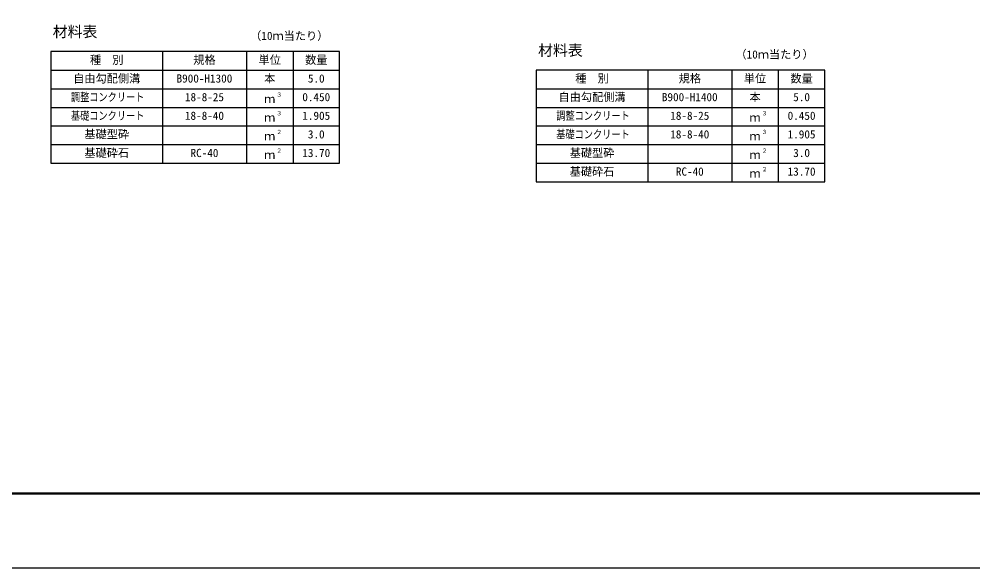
# Model space of a CAD drawing. Units: millimetres, scale not verified. Extents: x -16800 to 16800, y -5940 to 5940.
# Drawn here: x 4855 to 9975, y -5940 to -2992 of the extents above; entities that cross this region are included whole.
import ezdxf
from ezdxf.enums import TextEntityAlignment as Align

# ---------------------------------------------------------------- set-up
doc = ezdxf.new("R2010")
doc.units = ezdxf.units.MM
doc.header["$LTSCALE"] = 20
for name, color, linetype, lineweight in [('0-1_Defpoints', 5, 'Continuous', 25), ('0-3_HYO', 3, 'Continuous', 25), ('0-4_HYO2', 4, 'Continuous', 25), ('0-6_TXT', 7, 'Continuous', 25), ('0-7_WAKU', 3, 'Continuous', 25)]:
    doc.layers.add(name, color=color, linetype=linetype, lineweight=lineweight)
doc.styles.add('ＭＳ ゴシック', font='')
doc.styles.get('ＭＳ ゴシック').set_extended_font_data('MS Gothic')

msp = doc.modelspace()

# ---------------------------------------------------------------- linework, layer by layer
at = {"layer": '0-1_Defpoints'}
msp.add_lwpolyline([(0, -5940), (16800, -5940), (16800, 5940), (0, 5940)], close=True, dxfattribs=at)
at = {"layer": '0-3_HYO'}
for p, q in [((5625, -3166.12), (5625, -3766.12)), ((6075, -3166.12), (6075, -3766.12)), ((6325, -3166.12), (6325, -3766.12)), ((5025, -3266.12), (6575, -3266.12)), ((8230.23, -3266.12), (8230.23, -3866.12)), ((8680.23, -3266.12), (8680.23, -3866.12)), ((8930.23, -3266.12), (8930.23, -3866.12)), ((7630.23, -3366.12), (9180.23, -3366.12))]:
    msp.add_line(p, q, dxfattribs=at)
for points in [[(5025, -3766.12), (6575, -3766.12), (6575, -3166.12), (5025, -3166.12)], [(7630.23, -3866.12), (9180.23, -3866.12), (9180.23, -3266.12), (7630.23, -3266.12)]]:
    msp.add_lwpolyline(points, close=True, dxfattribs=at)
at = {"layer": '0-4_HYO2'}
for p, q in [((5025, -3366.12), (6575, -3366.12)), ((5025, -3466.12), (6575, -3466.12)), ((7630.23, -3466.12), (9180.23, -3466.12)), ((5025, -3566.12), (6575, -3566.12)), ((7630.23, -3566.12), (9180.23, -3566.12)), ((5025, -3666.12), (6575, -3666.12)), ((7630.23, -3666.12), (9180.23, -3666.12)), ((7630.23, -3766.12), (9180.23, -3766.12))]:
    msp.add_line(p, q, dxfattribs=at)
at = {"layer": '0-7_WAKU', "lineweight": 50}
msp.add_lwpolyline([(400, -5540), (16400, -5540), (16400, 5540), (400, 5540)], close=True, dxfattribs=at)

# ---------------------------------------------------------------- texts
at = {"layer": '0-6_TXT', "style": 'ＭＳ ゴシック'}
for s, height, p in [('材料表', 58.65, (5035, -3106.12)), ('（10ｍ当たり）', 43.99, (6095, -3117.12)), ('材料表', 58.65, (7640.23, -3206.12)), ('（10ｍ当たり）', 43.99, (8700.23, -3217.12)), ('種\u3000別', 43.99, (5235, -3246.12)), ('規格', 43.99, (5790, -3246.12)), ('単位', 43.99, (6140, -3246.12)), ('数量', 43.99, (6390, -3246.12)), ('自由勾配側溝', 43.99, (5145, -3346.12)), ('B900-H1300', 43.99, (5700, -3346.12)), ('本', 43.99, (6170, -3346.12)), ('5.0', 43.99, (6405, -3346.12)), ('種\u3000別', 43.99, (7840.23, -3346.12)), ('規格', 43.99, (8395.23, -3346.12)), ('単位', 43.99, (8745.23, -3346.12)), ('数量', 43.99, (8995.23, -3346.12)), ('18-8-25', 43.99, (5745, -3446.12)), ('ｍ', 43.99, (6170, -3456.12)), ('３', 21.99, (6235.54, -3415.75)), ('0.450', 43.99, (6375, -3446.12)), ('自由勾配側溝', 43.99, (7750.23, -3446.12)), ('B900-H1400', 43.99, (8305.23, -3446.12)), ('本', 43.99, (8775.23, -3446.12)), ('5.0', 43.99, (9010.23, -3446.12)), ('18-8-40', 43.99, (5745, -3546.12)), ('ｍ', 43.99, (6170, -3556.12)), ('３', 21.99, (6235.54, -3515.75)), ('1.905', 43.99, (6375, -3546.12)), ('18-8-25', 43.99, (8350.23, -3546.12)), ('ｍ', 43.99, (8775.23, -3556.12)), ('３', 21.99, (8840.77, -3515.75)), ('0.450', 43.99, (8980.23, -3546.12)), ('基礎型砕', 43.99, (5205, -3646.12)), ('ｍ', 43.99, (6170, -3656.12)), ('２', 21.99, (6235.54, -3615.75)), ('3.0', 43.99, (6405, -3646.12)), ('18-8-40', 43.99, (8350.23, -3646.12)), ('ｍ', 43.99, (8775.23, -3656.12)), ('３', 21.99, (8840.77, -3615.75)), ('1.905', 43.99, (8980.23, -3646.12)), ('基礎砕石', 43.99, (5205, -3746.12)), ('基礎型砕', 43.99, (7810.23, -3746.12)), ('RC-40', 43.99, (5775, -3746.12)), ('ｍ', 43.99, (6170, -3756.12)), ('２', 21.99, (6235.54, -3715.75)), ('13.70', 43.99, (6375, -3746.12)), ('ｍ', 43.99, (8775.23, -3756.12)), ('２', 21.99, (8840.77, -3715.75)), ('3.0', 43.99, (9010.23, -3746.12)), ('基礎砕石', 43.99, (7810.23, -3846.12)), ('RC-40', 43.99, (8380.23, -3846.12)), ('２', 21.99, (8840.77, -3815.75)), ('ｍ', 43.99, (8775.23, -3856.12)), ('13.70', 43.99, (8980.23, -3846.12))]:
    msp.add_text(s, height=height, dxfattribs=at).set_placement(p, align=Align.BOTTOM_LEFT)
at = {"layer": '0-6_TXT', "style": 'ＭＳ ゴシック', "width": 0.8}
for s, p in [('調整コンクリート', (5133, -3446.12)), ('基礎コンクリート', (5133, -3546.12)), ('調整コンクリート', (7738.23, -3546.12)), ('基礎コンクリート', (7738.23, -3646.12))]:
    msp.add_text(s, height=43.99, dxfattribs=at).set_placement(p, align=Align.BOTTOM_LEFT)

doc.saveas('drawing.dxf')
